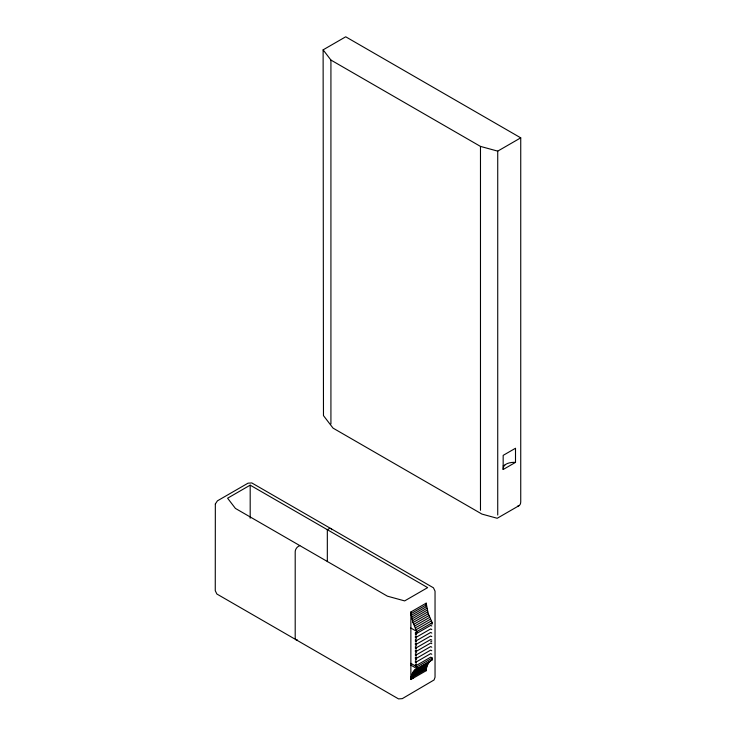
<?xml version="1.0" encoding="UTF-8"?>
<svg xmlns="http://www.w3.org/2000/svg" width="736" height="736" viewBox="0 0 736 736"><rect width="100%" height="100%" fill="white"/><g stroke="black" fill="none" stroke-linecap="round" stroke-linejoin="round"><path stroke-width="1.1" d="M416.512 664.81L415.417 664.222L415.417 665.988L430.716 657.156L432.244 658.039L432.244 659.806C428.14 661.719 426.392 666.448 426.172 670.708L410.872 679.54L410.872 611.993L426.172 603.161L428.278 613.75L432.244 622.711L432.069 624.165L430.716 623.594M426.162 606.593L426.172 603.161M410.872 679.54C411.093 675.28 412.841 670.551 416.944 668.638L416.944 666.871L432.244 658.039M515.504 462.383C510.968 462.07 502.486 463.33 503.166 469.504L515.504 462.383L515.504 448.252L503.166 455.372L503.166 469.504M518.944 505.724L497.205 518.273L481.97 514.096L333.049 428.122L323.472 415.619L323.122 49.846L345.718 36.8L520.738 137.844L520.738 501.759A8.657 4.996 60 0 1 517.675 506.11M323.122 49.846L330.924 60.058L480.479 146.409L497.729 151.128L520.738 137.844M250.185 485.153L227.599 498.198L235.4 508.41L387.403 596.169L404.653 600.898L427.653 587.613L250.185 485.153L250.185 518.236M299.791 545.588L298.255 546.471A4.324 2.502 -60 0 0 295.2 551.77L295.2 637.864A4.324 2.502 -60 0 0 297.464 639.961M416.512 634.828L415.417 634.193L415.417 632.426L416.769 632.997L416.944 631.543L412.979 622.582L411.001 613.686L426.3 604.854M411.231 615.416L426.53 606.584M411.534 617.182L426.834 608.35M411.93 618.967L427.23 610.135M412.418 620.77L427.708 611.938M412.979 622.582L428.278 613.75M413.623 624.404L428.922 615.572M414.34 626.207L429.64 617.375M415.141 628.01L430.44 619.178M416.006 629.786L431.305 620.954M432.244 622.711L416.944 631.543L410.826 628.01M415.417 634.193L430.716 625.361L431.774 626.014M416.512 636.539L415.417 635.959L415.417 637.726L430.716 628.894L431.774 629.547M416.512 640.072L415.417 639.492L415.417 641.258L430.716 632.426L431.774 633.08M416.512 643.604L415.417 643.025L415.417 644.791L430.716 635.959L431.774 636.612M416.512 647.146L415.417 646.558L415.417 648.324L430.716 639.492L431.774 640.145M416.512 650.679L415.417 650.09L415.417 651.857L430.716 643.025L431.774 643.678M416.512 654.212L415.417 653.623L415.417 655.39L430.716 646.558L431.774 647.211M416.512 657.745L415.417 657.156L415.417 658.922L430.716 650.09L431.774 650.744M416.512 661.278L415.417 660.689L415.417 662.455L430.716 653.623L431.774 654.276M415.15 669.751L432.244 659.806M414.359 670.468L429.658 661.636M413.641 671.296L428.932 662.455M412.988 672.216L428.288 663.384M412.427 673.228L427.726 664.396M411.939 674.332L427.239 665.5M411.544 675.519L426.843 666.687M411.231 676.789L426.53 667.957M411.01 678.132L426.31 669.3M503.12 465.998L504.721 465.134M430.716 641.258L431.774 641.866M415.417 637.726L416.512 638.36M415.417 641.258L416.512 641.893M415.417 644.791L416.512 645.426M415.417 648.324L416.512 648.959M415.417 651.857L416.512 652.492M415.417 655.39L416.512 656.024M415.417 658.922L416.512 659.557M415.417 662.455L416.512 663.09M410.826 663.338L416.944 666.871M410.826 665.105L416.944 668.638M412.758 676.044L413.144 678.224M410.872 611.993L411.001 613.686M426.162 667.377L426.172 670.708M497.729 151.128L497.729 515.044M480.479 146.409L480.479 510.315M330.924 60.058L330.924 423.973M327.327 561.632L327.327 529.69L328.854 528.807A4.324 2.502 -60 0 1 331.807 529.718M215.335 503.985L215.262 590.677L216.872 594.016L398.516 698.887L402.279 698.648L434.065 679.963L435.04 677.24L435.04 591.146L433.44 587.806L251.795 482.936L248.023 483.175L217.424 500.839L215.335 503.985"/></g></svg>
